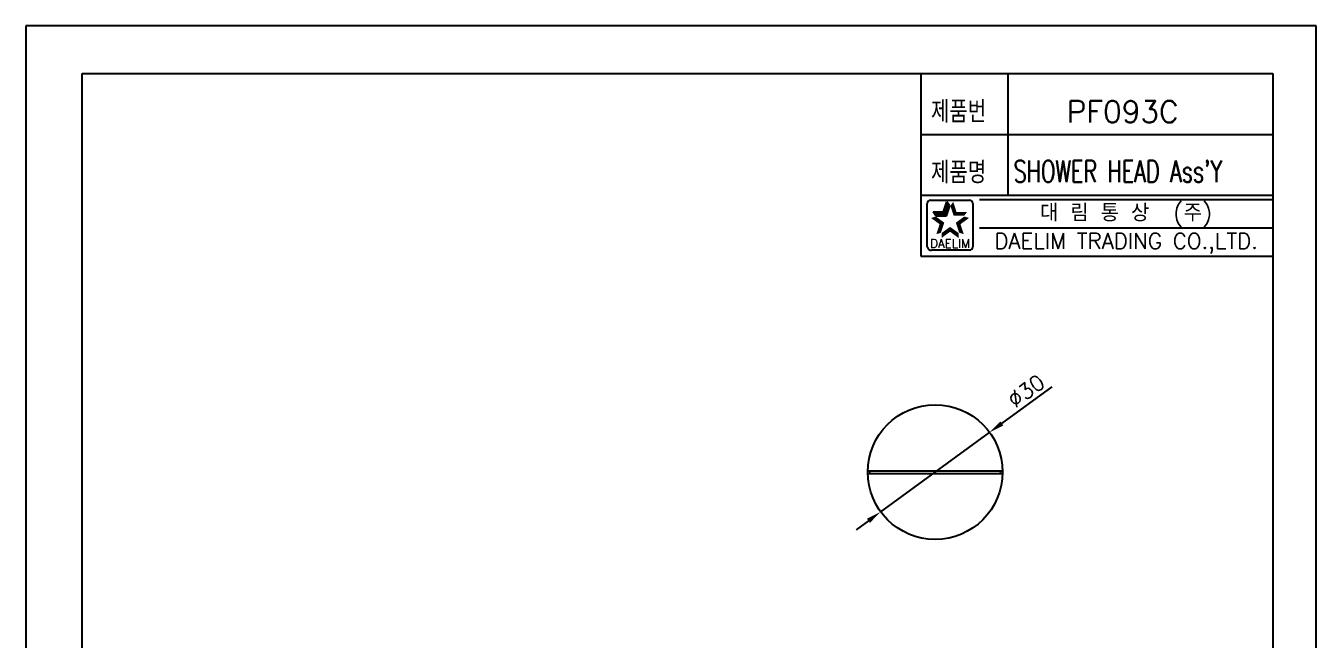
# Model space of a CAD drawing. Extents: x -868 to -571, y 1201 to 1621.
# Drawn here: x -867.5 to -570.5, y 1479.6 to 1620.8 of the extents above; entities that cross this region are included whole.
import ezdxf
from ezdxf.enums import TextEntityAlignment as Align

# ---------------------------------------------------------------- set-up
doc = ezdxf.new("R2010")
doc.units = 0
doc.header["$LTSCALE"] = 10
doc.header["$MEASUREMENT"] = 0
doc.layers.get('0').update_dxf_attribs({"color": 2, "linetype": 'CONTINUOUS'})
doc.layers.add('D', color=2, linetype='CONTINUOUS')
doc.layers.add('TXT', color=4, linetype='CONTINUOUS')
doc.styles.add('GHS', font='ROMANS.shx', dxfattribs={"bigfont": 'GHS.shx'})
doc.styles.add('ROMANS', font='ROMANS')

# ---------------------------------------------------------------- blocks, each defined once
blk = doc.blocks.new('BORDER')
for p, q in [((1, 1), (0, 1)), ((1, 0), (1, 1)), ((0, 0), (1, 0))]:
    blk.add_line(p, q)

msp = doc.modelspace()

# ---------------------------------------------------------------- linework, layer by layer
at = {"color": 7}
for p, q in [((-661.51, 1609.78), (-661.51, 1567.78)), ((-641.51, 1609.78), (-641.51, 1581.78)), ((-661.51, 1595.78), (-580.51, 1595.78)), ((-661.51, 1581.78), (-580.51, 1581.78)), ((-661.51, 1567.78), (-580.51, 1567.78))]:
    msp.add_line(p, q, dxfattribs=at)
at = {"color": 2, "linetype": 'Continuous'}
for p, q in [((-659.28, 1580.66), (-650.28, 1580.66)), ((-648.01, 1580.78), (-580.51, 1580.78)), ((-660.03, 1569.91), (-660.03, 1579.91)), ((-649.53, 1579.91), (-649.53, 1569.91)), ((-648.01, 1574.28), (-580.51, 1574.28)), ((-650.28, 1569.16), (-659.03, 1569.16))]:
    msp.add_line(p, q, dxfattribs=at)
at = {"color": 2}
for p, q in [((-656.27, 1577.96), (-655.52, 1580.27)), ((-654.86, 1579.35), (-655.52, 1580.27)), ((-658.03, 1577.05), (-658.7, 1577.96)), ((-658.7, 1577.96), (-656.27, 1577.96)), ((-655.61, 1577.05), (-654.86, 1579.35)), ((-658.03, 1577.05), (-655.61, 1577.05))]:
    msp.add_line(p, q, dxfattribs=at)
at = {"color": 7, "linetype": 'Continuous'}
for p, q in [((-673.71, 1518.38), (-642.71, 1518.38)), ((-673.71, 1517.78), (-642.71, 1517.78))]:
    msp.add_line(p, q, dxfattribs=at)
msp.add_circle((-658.21, 1518.08), 15.5, dxfattribs=at)
at = {"color": 2, "linetype": 'Continuous'}
for centre, radius, start, end in [((-659.28, 1579.91), 0.75, 90, 180), ((-650.28, 1579.91), 0.75, 0, 90), ((-659.16, 1570.04), 0.884, 188.1301, 278.1301), ((-650.28, 1569.91), 0.75, 270, 0)]:
    msp.add_arc(centre, radius, start, end, dxfattribs=at)
at = {"color": 7, "linetype": 'Continuous'}
for start, end in [(178.854, 181.146), (358.854, 1.146)]:
    msp.add_arc((-658.21, 1518.08), 15, start, end, dxfattribs=at)
at = {"color": 2}
for points in [[(-656.27, 1577.96), (-655.61, 1577.05), (-655.52, 1580.27), (-654.86, 1579.35)], [(-654.05, 1580.27), (-654.71, 1579.35), (-653.3, 1577.96), (-653.96, 1577.05)], [(-658.7, 1577.96), (-658.03, 1577.05), (-656.27, 1577.96), (-655.61, 1577.05)], [(-653.3, 1577.96), (-653.96, 1577.05), (-650.87, 1577.96), (-651.54, 1577.05)], [(-657.19, 1575.13), (-656.12, 1575.48), (-659.15, 1576.55), (-658.08, 1576.9)], [(-657.94, 1572.82), (-656.87, 1573.17), (-657.19, 1575.13), (-656.12, 1575.48)], [(-654.78, 1573.38), (-654.78, 1574.51), (-656.75, 1571.95), (-656.75, 1573.09)], [(-652.82, 1571.95), (-652.82, 1573.09), (-654.78, 1573.38), (-654.78, 1574.51)], [(-650.41, 1576.55), (-651.49, 1576.9), (-652.38, 1575.13), (-653.45, 1575.48)], [(-652.38, 1575.13), (-653.45, 1575.48), (-651.63, 1572.82), (-652.7, 1573.17)]]:
    msp.add_solid(points, dxfattribs=at)
at = {"layer": 'D', "color": 2}
for p, q in [((-642.86, 1529.27), (-631.28, 1537.72)), ((-670.74, 1508.95), (-645.69, 1527.21)), ((-673.56, 1506.88), (-676.39, 1504.82))]:
    msp.add_line(p, q, dxfattribs=at)
for points in [[(-643.2, 1529.74), (-642.52, 1528.8), (-645.69, 1527.21)], [(-673.91, 1507.36), (-673.22, 1506.41), (-670.74, 1508.95)]]:
    msp.add_solid(points, dxfattribs=at)
at = {"layer": 'TXT'}
for p, q in [((-854.51, 1609.78), (-580.51, 1609.78)), ((-854.51, 1214.78), (-854.51, 1609.78)), ((-580.51, 1609.78), (-580.51, 1214.78))]:
    msp.add_line(p, q, dxfattribs=at)

# ---------------------------------------------------------------- block references
at = {"xscale": 420, "yscale": 297, "zscale": 420, "rotation": 90}
msp.add_blockref('BORDER', (-570.51, 1200.78), dxfattribs=at)

# ---------------------------------------------------------------- texts
at = {"color": 7, "linetype": 'Continuous'}
for s, height, style, p in [('대 림 통 상  (주)', 4, 'GHS', (-614.25, 1577.47)), ('DAELIM TRADING CO.,LTD.', 3.6, 'ROMANS', (-614.25, 1570.71))]:
    msp.add_text(s, height=height, dxfattribs=dict(at, style=style)).set_placement(p, align=Align.MIDDLE)
at = {"color": 2, "linetype": 'Continuous', "style": 'ROMANS'}
msp.add_text('DAELIM', height=2, dxfattribs=at).set_placement((-654.78, 1569.71), align=Align.CENTER)
at = {"layer": 'D', "style": 'GHS'}
for s, width, p in [('제품번', 0.8, (-659.17, 1598.51)), ('제품명', 0.8, (-659.17, 1584.51)), ("SHOWER HEAD Ass'Y", 0.7, (-640.14, 1584.8))]:
    msp.add_text(s, height=5, dxfattribs=dict(at, width=width)).set_placement(p)
msp.add_text('PF093C', height=5, dxfattribs=at).set_placement((-627.9, 1598.51))
at = {"layer": 'D', "color": 2, "insert": (-637.27, 1536.75), "char_height": 3.5, "attachment_point": 5, "rotation": 36.0955, "style": 'GHS'}
msp.add_mtext('\\A1;%%C30', dxfattribs=at)

doc.saveas('drawing.dxf')
